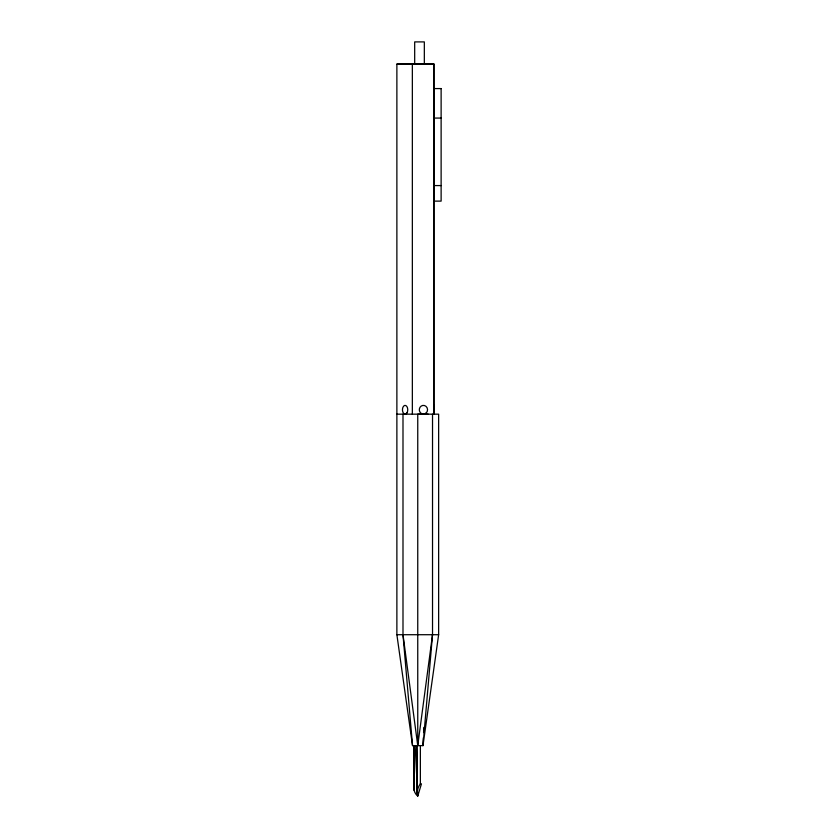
<?xml version="1.0" encoding="UTF-8"?>
<svg xmlns="http://www.w3.org/2000/svg" width="838" height="838" viewBox="0 0 838 838"><rect width="100%" height="100%" fill="white"/><g stroke="black" fill="none" stroke-linecap="round" stroke-linejoin="round"><path stroke-width="1.26" d="M413.899 787.94L414.192 745.631L414.108 790.213L414.066 745.631M423.347 737.796L422.981 745.631L412.537 745.631L396.877 634.712L396.877 64.065L434.021 64.065L434.021 414.171M423.588 732.58L423.839 727.363M432.523 414.171L432.523 634.712L422.981 745.631L438.641 634.712L438.641 414.171L396.877 414.171M402.994 414.171L402.994 634.712L417.753 745.631L432.523 634.712M428.197 414.171L417.753 414.171L417.753 745.631M396.877 64.201L434.021 64.201M433.927 118.074L441.123 118.074M433.927 185.575L441.123 185.575M396.877 634.712L438.641 634.712M415.145 745.631L417.753 796.1A9.061 4.923 -70.2 0 1 420.362 783.834L421.451 783.834L417.753 796.1A9.061 7.846 56.8 0 1 414.255 785.761M402.994 634.712L412.537 745.631M417.303 794.372L416.8 745.631L417.23 792.329M433.675 64.065L433.675 89.006M433.675 201.319L433.675 414.171M424.332 64.065L424.332 41.9L414.684 41.9L414.684 64.065M420.362 745.631L420.362 783.834M412.348 64.065L412.348 414.171M433.791 408.504C433.854 426.636 433.916 395.452 433.791 408.504M441.123 88.577L433.927 88.577L433.927 201.12L441.123 201.12L441.123 88.577M406.975 412.83A4.347 2.65 -90 0 0 405.791 405.55A4.347 2.65 -90 0 0 402.544 410.882A4.347 2.65 -90 0 0 406.975 412.83M426.333 412.82A4.347 4.117 -90 0 0 424.489 405.54A4.347 4.117 -90 0 0 419.44 410.861A4.347 4.117 -90 0 0 426.333 412.82"/></g></svg>
